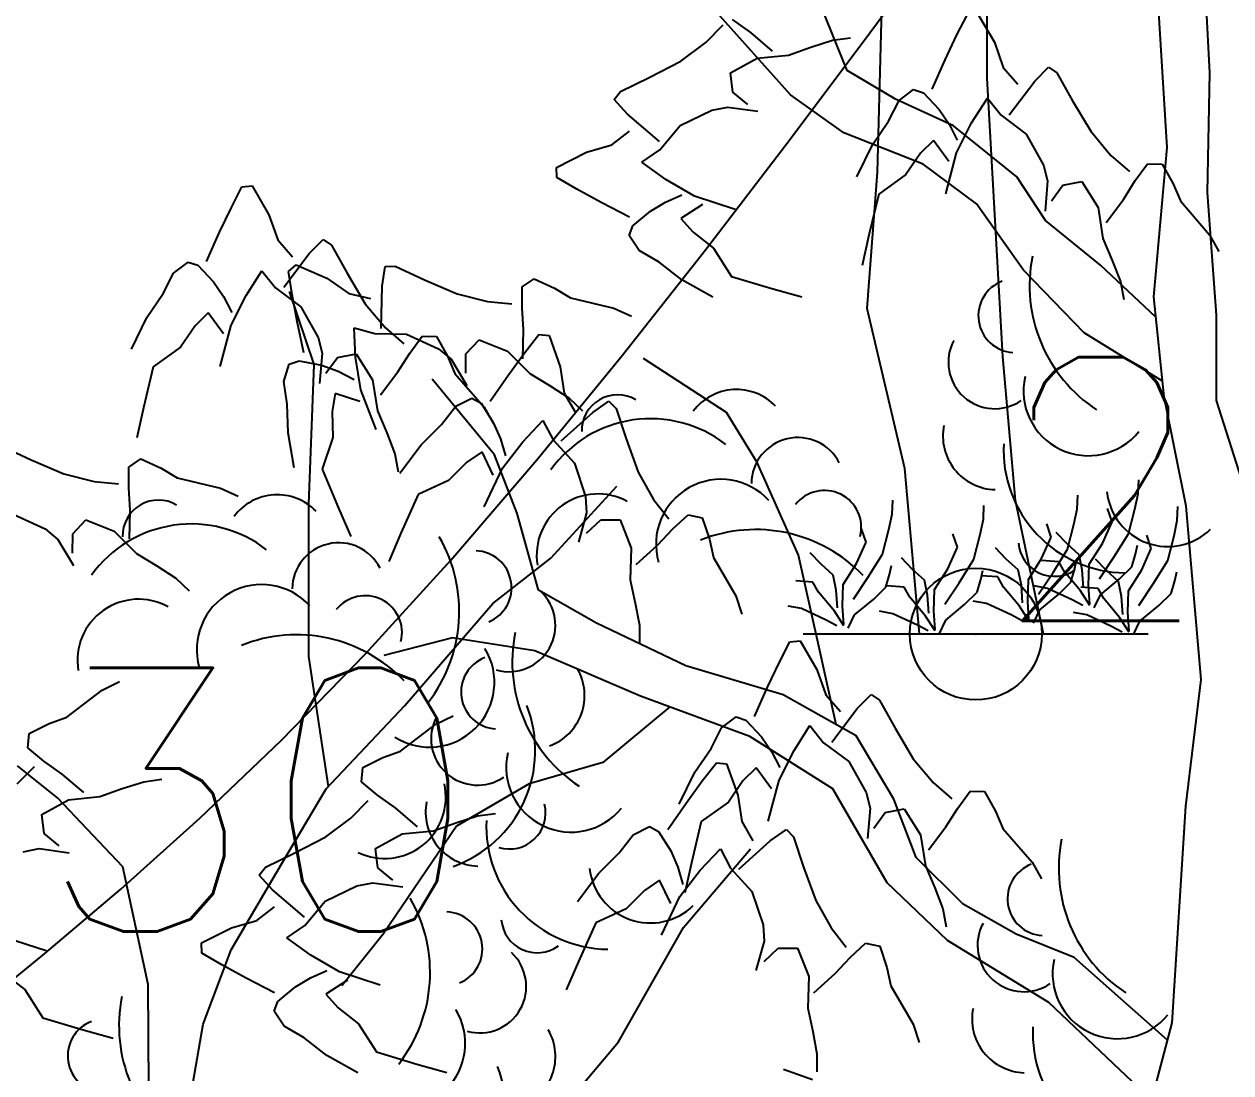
# Model space of a CAD drawing. Header units: millimetres. Extents: x 524954 to 526204, y 9523489 to 9524010.
# Drawn here: x 525692.413 to 525696.99, y 9523614.091 to 9523618.07 of the extents above; entities that cross this region are included whole.
import ezdxf

# ---------------------------------------------------------------- set-up
doc = ezdxf.new("R2010")
doc.units = ezdxf.units.MM
doc.header["$PDMODE"] = 32
doc.header["$PDSIZE"] = 0.5
doc.linetypes.add('ACAD_ISO12W100', pattern=[21, 12, -3, 0, -3, 0, -3])
for name, color, linetype in [('Arbre', 34, 'ACAD_ISO12W100'), ('CN_02_00', 4, 'Continuous'), ('Murs', 1, 'Continuous'), ('TopoAlt', 3, 'Continuous'), ('TOPOJIS', 7, 'Continuous')]:
    doc.layers.add(name, color=color, linetype=linetype)
doc.styles.add('Simplex 1.0', font='Simplex.shx', dxfattribs={"width": 0.99, "height": 1})

# ---------------------------------------------------------------- blocks, each defined once
blk = doc.blocks.new('TCPOINT M')
at = {"color": 0}
blk.add_point((0, 0), dxfattribs=at)
at = {"layer": 'TopoAlt', "style": 'Simplex 1.0', "width": 0.99}
blk.add_attdef('ALT', (0.15, 0.15), '', height=1, dxfattribs=at)
blk = doc.blocks.new('v088')
at = {"color": 3, "linetype": 'Continuous'}
for p, q in [((-0.0239, 12.3184), (0.0161, 12.3965)), ((0.0161, 12.3965), (0.0546, 12.3999)), ((0.0546, 12.3999), (0.1184, 12.2906)), ((-0.0686, 12.2238), (-0.0239, 12.3184)), ((0.1184, 12.2906), (0.1522, 12.1952)), ((-0.1179, 12.1126), (-0.0686, 12.2238)), ((0.1522, 12.1952), (0.2074, 12.1313)), ((0.2717, 12.1435), (0.3242, 12.1966)), ((0.3242, 12.1966), (0.3557, 12.1751)), ((0.3557, 12.1751), (0.415, 12.0689)), ((0.1746, 12.0155), (0.2717, 12.1435)), ((-0.2428, 12.0693), (-0.1881, 12.111)), ((-0.1881, 12.111), (-0.1505, 12.0986)), ((-0.1505, 12.0986), (-0.0915, 12.0354)), ((-0.2828, 11.9912), (-0.2428, 12.0693)), ((0.0317, 11.9844), (0.0922, 12.0781)), ((0.0922, 12.0781), (0.1437, 12.0135)), ((0.415, 12.0689), (0.4841, 11.9528)), ((-0.344, 11.9013), (-0.2828, 11.9912)), ((-0.0915, 12.0354), (-0.0536, 11.98)), ((0.1437, 12.0135), (0.2395, 11.9416)), ((-0.0536, 11.98), (-0.0225, 11.9193)), ((-0.0252, 11.8718), (0.0317, 11.9844)), ((0.4841, 11.9528), (0.5601, 11.8616)), ((-0.4033, 11.7804), (-0.344, 11.9013)), ((-0.1123, 11.9179), (-0.1618, 11.8694)), ((-0.0542, 11.8389), (-0.1123, 11.9179)), ((0.2395, 11.9416), (0.3048, 11.8248)), ((-0.1618, 11.8694), (-0.2169, 11.7884)), ((-0.066, 11.7153), (-0.0252, 11.8718)), ((0.5601, 11.8616), (0.6304, 11.8005)), ((0.3048, 11.8248), (0.32, 11.7651)), ((0.6527, 11.7656), (0.6994, 11.8293)), ((0.6994, 11.8293), (0.7544, 11.828)), ((0.7544, 11.828), (0.796, 11.7537)), ((1.0886, 11.7676), (1.1424, 11.8368)), ((1.1424, 11.8368), (1.1809, 11.833)), ((1.1809, 11.833), (1.2232, 11.7138)), ((-0.2169, 11.7884), (-0.3202, 11.714)), ((0.32, 11.7651), (0.3106, 11.6498)), ((0.378, 11.7487), (0.4498, 11.7623)), ((0.4498, 11.7623), (0.5114, 11.6644)), ((0.6075, 11.6944), (0.6527, 11.7656)), ((1.027, 11.683), (1.0886, 11.7676)), ((0.3344, 11.6895), (0.378, 11.7487)), ((0.796, 11.7537), (0.824, 11.6885)), ((-0.3202, 11.714), (-0.3572, 11.5582)), ((0.5418, 11.6075), (0.6075, 11.6944)), ((0.824, 11.6885), (0.9344, 11.5607)), ((0.9578, 11.583), (1.027, 11.683)), ((1.2232, 11.7138), (1.2386, 11.6137)), ((0.5114, 11.6644), (0.5299, 11.5465)), ((0.827, 11.5637), (0.8886, 11.5945)), ((0.8886, 11.5945), (0.9232, 11.5753)), ((1.2386, 11.6137), (1.2809, 11.5407)), ((1.3463, 11.5407), (1.4079, 11.583)), ((1.4079, 11.583), (1.4348, 11.556)), ((-0.3572, 11.5582), (-0.3824, 11.4437)), ((0.5299, 11.5465), (0.5653, 11.4632)), ((0.7732, 11.4945), (0.827, 11.5637)), ((0.9232, 11.5753), (0.9693, 11.5022)), ((0.9344, 11.5607), (0.97, 11.497)), ((1.2271, 11.433), (1.3463, 11.5407)), ((1.4348, 11.556), (1.4733, 11.4406)), ((0.6962, 11.4176), (0.7732, 11.4945)), ((0.9693, 11.5022), (0.9963, 11.4406)), ((1.0809, 11.4291), (1.1578, 11.5099)), ((1.1578, 11.5099), (1.1963, 11.4368)), ((0.5653, 11.4632), (0.5962, 11.3829)), ((-0.8938, 11.412), (-0.7835, 11.3608)), ((0.6155, 11.3099), (0.6962, 11.4176)), ((0.9963, 11.4406), (1.0155, 11.3753)), ((1.004, 11.3291), (1.0809, 11.4291)), ((1.1963, 11.4368), (1.2771, 11.3483)), ((1.4733, 11.4406), (1.5194, 11.3137)), ((-0.7835, 11.3608), (-0.6595, 11.3072)), ((-0.4126, 11.3334), (-0.3673, 11.3647)), ((-0.3673, 11.3647), (-0.2901, 11.3288)), ((0.5962, 11.3829), (0.6091, 11.3149)), ((0.8693, 11.3522), (0.8001, 11.2829)), ((0.927, 11.3906), (0.8693, 11.3522)), ((0.9693, 11.3022), (0.927, 11.3906)), ((-0.6595, 11.3072), (-0.5444, 11.2779)), ((-0.4131, 11.2545), (-0.4126, 11.3334)), ((-0.2901, 11.3288), (-0.2291, 11.2925)), ((0.9347, 11.1829), (1.004, 11.3291)), ((1.2771, 11.3483), (1.3194, 11.2214)), ((1.5194, 11.3137), (1.5771, 11.2099)), ((-0.5444, 11.2779), (-0.4516, 11.2697)), ((-0.2291, 11.2925), (-0.0648, 11.2537)), ((0.8001, 11.2829), (0.6847, 11.2291)), ((-0.4079, 11.1703), (-0.4131, 11.2545)), ((-0.0648, 11.2537), (0.0014, 11.223)), ((0.6847, 11.2291), (0.6193, 11.0829)), ((1.3194, 11.2214), (1.3232, 11.1598)), ((-0.4102, 11.0614), (-0.4079, 11.1703)), ((1.5771, 11.2099), (1.6348, 11.1368)), ((-0.851, 11.1547), (-0.7296, 11.0984)), ((-0.6257, 11.0796), (-0.5755, 11.1328)), ((-0.5755, 11.1328), (-0.4682, 11.0896)), ((1.3232, 11.1598), (1.2925, 11.0483)), ((1.3232, 11.0829), (1.3771, 11.1329)), ((1.3771, 11.1329), (1.4502, 11.1329)), ((1.4502, 11.1329), (1.4925, 11.0252)), ((1.6502, 11.0983), (1.7079, 11.1522)), ((1.7079, 11.1522), (1.7617, 11.1406)), ((1.7617, 11.1406), (1.7887, 11.0598)), ((-0.7296, 11.0984), (-0.6822, 11.0589)), ((-0.6263, 11.0061), (-0.6257, 11.0796)), ((-0.4682, 11.0896), (-0.3841, 11.005)), ((0.6193, 11.0829), (0.5731, 10.9752)), ((1.5925, 11.0368), (1.6502, 11.0983)), ((-0.6822, 11.0589), (-0.6222, 10.96)), ((1.5117, 10.9637), (1.5925, 11.0368)), ((1.7887, 11.0598), (1.8041, 10.9906)), ((-0.3841, 11.005), (-0.3065, 10.9583)), ((1.4925, 11.0252), (1.4886, 10.906)), ((1.8041, 10.9906), (1.8887, 10.8444)), ((-0.3065, 10.9583), (-0.2344, 10.9114)), ((-0.2344, 10.9114), (-0.1841, 10.8638)), ((1.4886, 10.906), (1.5079, 10.8175)), ((1.5079, 10.8175), (1.5233, 10.7329)), ((1.8887, 10.8444), (1.9118, 10.7752)), ((1.5233, 10.7329), (1.5233, 10.6636)), ((-0.648, 10.3846), (-0.514, 10.4875)), ((-0.514, 10.4875), (-0.4484, 10.5194)), ((-0.7912, 10.3231), (-0.7146, 10.3603)), ((-0.7146, 10.3603), (-0.648, 10.3846)), ((-0.7957, 10.2682), (-0.7912, 10.3231)), ((-0.7348, 10.218), (-0.7957, 10.2682)), ((-0.6662, 10.1688), (-0.7348, 10.218)), ((1.7617, 10.1424), (1.8156, 10.2117)), ((1.8156, 10.2117), (1.8541, 10.2078)), ((1.8541, 10.2078), (1.8964, 10.0886)), ((-0.8359, 10.1311), (-0.7709, 10.1978)), ((-0.5833, 10.0982), (-0.6662, 10.1688)), ((-0.4378, 10.1134), (-0.3559, 10.1397)), ((-0.3559, 10.1397), (-0.2873, 10.1487)), ((1.7002, 10.0578), (1.7617, 10.1424)), ((-0.7431, 10.0152), (-0.6418, 10.0712)), ((-0.6418, 10.0712), (-0.5231, 10.0829)), ((-0.5231, 10.0829), (-0.4378, 10.1134)), ((1.8964, 10.0886), (1.9118, 9.9886)), ((1.631, 9.9578), (1.7002, 10.0578)), ((-0.7336, 9.9427), (-0.7431, 10.0152)), ((1.9118, 9.9886), (1.9541, 9.9155)), ((-0.677, 9.8958), (-0.7336, 9.9427)), ((1.4463, 9.8693), (1.5002, 9.9386)), ((1.5002, 9.9386), (1.5617, 9.9693)), ((1.5617, 9.9693), (1.5963, 9.9501)), ((1.5963, 9.9501), (1.6425, 9.877)), ((2.0195, 9.9155), (2.081, 9.9578)), ((2.081, 9.9578), (2.1079, 9.9309)), ((2.1079, 9.9309), (2.1464, 9.8155)), ((-0.8138, 9.874), (-0.7533, 9.8858)), ((-0.7533, 9.8858), (-0.6387, 9.8698)), ((1.9002, 9.8078), (2.0195, 9.9155)), ((1.3694, 9.7924), (1.4463, 9.8693)), ((1.6425, 9.877), (1.6694, 9.8155)), ((1.7541, 9.8039), (1.831, 9.8847)), ((1.831, 9.8847), (1.8695, 9.8116)), ((1.6694, 9.8155), (1.6887, 9.7501)), ((1.6771, 9.7039), (1.7541, 9.8039)), ((1.8695, 9.8116), (1.9502, 9.7232)), ((2.1464, 9.8155), (2.1926, 9.6885)), ((1.2886, 9.6847), (1.3694, 9.7924)), ((1.6002, 9.7655), (1.5425, 9.727)), ((1.6425, 9.677), (1.6002, 9.7655)), ((1.5425, 9.727), (1.4733, 9.6578)), ((1.6079, 9.5578), (1.6771, 9.7039)), ((1.9502, 9.7232), (1.9925, 9.5962)), ((1.4733, 9.6578), (1.3579, 9.6039)), ((2.1926, 9.6885), (2.2503, 9.5847)), ((1.3579, 9.6039), (1.2925, 9.4577)), ((1.9925, 9.5962), (1.9964, 9.5347)), ((2.2503, 9.5847), (2.308, 9.5116)), ((-0.7257, 9.4976), (-0.8796, 9.5473)), ((1.9964, 9.5347), (1.9656, 9.4231)), ((2.3233, 9.4731), (2.381, 9.527)), ((2.381, 9.527), (2.4349, 9.5154)), ((1.9964, 9.4577), (2.0502, 9.5077)), ((2.0502, 9.5077), (2.1233, 9.5077)), ((2.1233, 9.5077), (2.1656, 9.4)), ((2.2657, 9.4116), (2.3233, 9.4731)), ((2.4349, 9.5154), (2.4618, 9.4347)), ((1.2925, 9.4577), (1.2463, 9.35)), ((2.4618, 9.4347), (2.4772, 9.3654)), ((-0.885, 9.4108), (-0.8073, 9.3511)), ((2.1656, 9.4), (2.1618, 9.2808)), ((2.1849, 9.3385), (2.2657, 9.4116)), ((-0.8073, 9.3511), (-0.7389, 9.2437)), ((2.4772, 9.3654), (2.5618, 9.2193)), ((2.1618, 9.2808), (2.181, 9.1923)), ((-0.7389, 9.2437), (-0.5855, 9.1979)), ((2.5618, 9.2193), (2.5849, 9.15)), ((-0.5855, 9.1979), (-0.4727, 9.1661)), ((2.181, 9.1923), (2.1964, 9.1077)), ((2.1964, 9.1077), (2.1964, 9.0385)), ((2.1801, 9.009), (2.0697, 9.0483)), ((-1.8154, 7.2839), (-1.8839, 7.3331)), ((-1.0336, 7.2746), (-0.9936, 7.3527)), ((-0.9551, 7.3561), (-0.8913, 7.2468)), ((-1.985, 7.2461), (-1.9201, 7.3129)), ((-1.7325, 7.2133), (-1.8154, 7.2839)), ((-2.0805, 7.1754), (-1.985, 7.2461)), ((-1.587, 7.2285), (-1.5051, 7.2548)), ((-1.5051, 7.2548), (-1.4365, 7.2638)), ((-1.0783, 7.18), (-1.0336, 7.2746)), ((-0.8913, 7.2468), (-0.8575, 7.1514)), ((-1.8923, 7.1303), (-1.791, 7.1862)), ((-1.791, 7.1862), (-1.6722, 7.1979)), ((-1.6722, 7.1979), (-1.587, 7.2285)), ((-2.2004, 7.1132), (-2.0805, 7.1754)), ((-1.1277, 7.0688), (-1.0783, 7.18)), ((-0.8575, 7.1514), (-0.8023, 7.0875)), ((-0.7381, 7.0997), (-0.6855, 7.1528)), ((-0.6855, 7.1528), (-0.654, 7.1313)), ((-2.3098, 7.06), (-2.2004, 7.1132)), ((-1.8828, 7.0578), (-1.8923, 7.1303)), ((-0.8351, 6.9716), (-0.7381, 7.0997)), ((-0.654, 7.1313), (-0.5947, 7.0251)), ((-2.333, 7.0298), (-2.3098, 7.06)), ((-1.8262, 7.0109), (-1.8828, 7.0578)), ((-1.2526, 7.0255), (-1.1978, 7.0672)), ((-1.1978, 7.0672), (-1.1602, 7.0548)), ((-1.1602, 7.0548), (-1.1012, 6.9916)), ((-2.283, 6.9743), (-2.333, 7.0298)), ((-1.2925, 6.9474), (-1.2526, 7.0255)), ((-0.978, 6.9406), (-0.9175, 7.0343)), ((-0.9175, 7.0343), (-0.8661, 6.9697)), ((-0.5947, 7.0251), (-0.5257, 6.909)), ((-2.1607, 6.8701), (-2.283, 6.9743)), ((-2.0833, 6.9307), (-1.963, 6.9891)), ((-1.963, 6.9891), (-1.9025, 7.0009)), ((-1.9025, 7.0009), (-1.7879, 6.9849)), ((-1.1012, 6.9916), (-1.0633, 6.9361)), ((-0.8661, 6.9697), (-0.7702, 6.8978)), ((-2.1606, 6.8391), (-2.0833, 6.9307)), ((-1.3538, 6.8575), (-1.2925, 6.9474)), ((-1.0633, 6.9361), (-1.0322, 6.8755)), ((-1.0349, 6.828), (-0.978, 6.9406)), ((-2.3415, 6.858), (-2.2745, 6.9095)), ((-1.122, 6.8741), (-1.1715, 6.8255)), ((-1.0639, 6.7951), (-1.122, 6.8741)), ((-0.7702, 6.8978), (-0.705, 6.781)), ((-0.5257, 6.909), (-0.4496, 6.8178)), ((-2.5514, 6.7723), (-2.4387, 6.8298)), ((-2.4387, 6.8298), (-2.3415, 6.858)), ((-2.228, 6.7914), (-2.1606, 6.8391)), ((-1.413, 6.7366), (-1.3538, 6.8575)), ((-1.1715, 6.8255), (-1.2266, 6.7446)), ((-1.0757, 6.6715), (-1.0349, 6.828)), ((-2.1379, 6.7256), (-2.228, 6.7914)), ((-0.705, 6.781), (-0.6897, 6.7213)), ((-0.4496, 6.8178), (-0.3793, 6.7567)), ((-0.357, 6.7218), (-0.3104, 6.7855)), ((-0.3104, 6.7855), (-0.2553, 6.7842)), ((-0.2553, 6.7842), (-0.2138, 6.7099)), ((-2.5502, 6.7337), (-2.5514, 6.7723)), ((-2.4746, 6.6893), (-2.5502, 6.7337)), ((-1.2266, 6.7446), (-1.3299, 6.6702)), ((-2.3827, 6.6392), (-2.4746, 6.6893)), ((-2.0288, 6.6624), (-2.1379, 6.7256)), ((-0.6897, 6.7213), (-0.6991, 6.6059)), ((-0.6753, 6.6457), (-0.6318, 6.7049)), ((-0.6318, 6.7049), (-0.56, 6.7185)), ((-0.56, 6.7185), (-0.4983, 6.6206)), ((-0.4022, 6.6506), (-0.357, 6.7218)), ((-0.2138, 6.7099), (-0.1857, 6.6447)), ((-2.2745, 6.5836), (-2.3827, 6.6392)), ((-2.1959, 6.6055), (-2.1384, 6.6402)), ((-2.1384, 6.6402), (-2.076, 6.6678)), ((-1.8748, 6.6127), (-2.0288, 6.6624)), ((-1.3299, 6.6702), (-1.3669, 6.5144)), ((-0.4679, 6.5637), (-0.4022, 6.6506)), ((-0.1857, 6.6447), (-0.0753, 6.5169)), ((-2.2624, 6.5503), (-2.1959, 6.6055)), ((-1.9976, 6.6315), (-2.0798, 6.5781)), ((-0.4983, 6.6206), (-0.4798, 6.5027)), ((-2.2769, 6.5134), (-2.2624, 6.5503)), ((-2.0798, 6.5781), (-2.0342, 6.5259)), ((-2.2384, 6.4564), (-2.2769, 6.5134)), ((-2.0342, 6.5259), (-1.9565, 6.4662)), ((-1.3669, 6.5144), (-1.3922, 6.3999)), ((-0.4798, 6.5027), (-0.4444, 6.4194)), ((-0.0753, 6.5169), (-0.0397, 6.4532)), ((-2.1628, 6.412), (-2.2384, 6.4564)), ((-1.9565, 6.4662), (-1.8881, 6.3588)), ((-2.0765, 6.3457), (-2.1628, 6.412)), ((-0.4444, 6.4194), (-0.4135, 6.3391)), ((-3.5682, 6.3771), (-3.539, 6.4025)), ((-3.5548, 6.2904), (-3.5682, 6.3771)), ((-3.539, 6.4025), (-3.4232, 6.3514)), ((-3.2129, 6.3221), (-3.2014, 6.3959)), ((-3.2014, 6.3959), (-3.1633, 6.397)), ((-3.1633, 6.397), (-3.053, 6.3458)), ((-3.4232, 6.3514), (-3.3399, 6.2939)), ((-3.2164, 6.1615), (-3.2129, 6.3221)), ((-3.053, 6.3458), (-2.929, 6.2922)), ((-2.6826, 6.2395), (-2.6821, 6.3185)), ((-2.6821, 6.3185), (-2.6368, 6.3497)), ((-2.6368, 6.3497), (-2.5596, 6.3138)), ((-1.9592, 6.2797), (-2.0765, 6.3457)), ((-1.8881, 6.3588), (-1.7347, 6.313)), ((-0.4135, 6.3391), (-0.4006, 6.2711)), ((-3.5355, 6.1876), (-3.5548, 6.2904)), ((-3.3399, 6.2939), (-3.2577, 6.2746)), ((-2.929, 6.2922), (-2.8139, 6.2629)), ((-2.5596, 6.3138), (-2.4986, 6.2775)), ((-2.4986, 6.2775), (-2.3343, 6.2387)), ((-1.7347, 6.313), (-1.6219, 6.2812)), ((-2.8139, 6.2629), (-2.7211, 6.2547)), ((-2.6774, 6.1553), (-2.6826, 6.2395)), ((-2.3343, 6.2387), (-2.2681, 6.208)), ((-3.5103, 6.0686), (-3.5355, 6.1876)), ((-3.3198, 6.1639), (-3.2403, 6.1417)), ((-3.3139, 6.0525), (-3.3198, 6.1639)), ((-3.2403, 6.1417), (-3.1205, 6.1398)), ((-3.1205, 6.1398), (-2.9991, 6.0834)), ((-2.6797, 6.0464), (-2.6774, 6.1553)), ((-2.8952, 6.0647), (-2.845, 6.1178)), ((-2.845, 6.1178), (-2.7377, 6.0747)), ((-3.294, 5.9279), (-3.3139, 6.0525)), ((-2.9991, 6.0834), (-2.9517, 6.044)), ((-2.9517, 6.044), (-2.8917, 5.945)), ((-2.8958, 5.9912), (-2.8952, 6.0647)), ((-2.7377, 6.0747), (-2.6536, 5.99)), ((-3.5861, 5.9603), (-3.5662, 6.0262)), ((-3.5662, 6.0262), (-3.5284, 6.0381)), ((-3.5284, 6.0381), (-3.4436, 6.0215)), ((-3.4436, 6.0215), (-3.3804, 5.9989)), ((-3.3804, 5.9989), (-3.3196, 5.968)), ((-3.5727, 5.8736), (-3.5861, 5.9603)), ((-2.6536, 5.99), (-2.576, 5.9433)), ((-3.3915, 5.9142), (-3.4031, 5.8459)), ((-3.2981, 5.8843), (-3.3915, 5.9142)), ((-3.2352, 5.7773), (-3.294, 5.9279)), ((-2.576, 5.9433), (-2.5039, 5.8964)), ((-3.5695, 5.7648), (-3.5727, 5.8736)), ((-2.5039, 5.8964), (-2.4536, 5.8489)), ((-3.4031, 5.8459), (-3.4003, 5.748)), ((-3.5466, 5.6322), (-3.5695, 5.7648)), ((-3.4003, 5.748), (-3.4403, 5.6271)), ((-3.4403, 5.6271), (-3.3789, 5.4792)), ((-3.3789, 5.4792), (-3.3323, 5.3717)), ((-1.7068, 4.8945), (-1.6668, 4.9726)), ((-1.6668, 4.9726), (-1.6283, 4.976)), ((-1.6283, 4.976), (-1.5645, 4.8667)), ((-1.7514, 4.7999), (-1.7068, 4.8945)), ((-1.5645, 4.8667), (-1.5307, 4.7714)), ((-1.8008, 4.6887), (-1.7514, 4.7999)), ((-1.5307, 4.7714), (-1.4755, 4.7074)), ((-1.4112, 4.7196), (-1.3587, 4.7727)), ((-1.3587, 4.7727), (-1.3272, 4.7513)), ((-1.5083, 4.5916), (-1.4112, 4.7196)), ((-1.3272, 4.7513), (-1.2679, 4.6451)), ((-3.0095, 4.66), (-2.9439, 4.6918)), ((-1.9257, 4.6454), (-1.871, 4.6871)), ((-1.871, 4.6871), (-1.8334, 4.6747)), ((-1.8334, 4.6747), (-1.7744, 4.6115)), ((-3.1435, 4.5571), (-3.0095, 4.66)), ((-1.9657, 4.5674), (-1.9257, 4.6454)), ((-1.6512, 4.5605), (-1.5907, 4.6542)), ((-1.5907, 4.6542), (-1.5392, 4.5896)), ((-1.2679, 4.6451), (-1.1988, 4.529)), ((-1.7744, 4.6115), (-1.7365, 4.5561)), ((-1.5392, 4.5896), (-1.4434, 4.5178)), ((-3.2867, 4.4956), (-3.2101, 4.5328)), ((-3.2101, 4.5328), (-3.1435, 4.5571)), ((-2.0269, 4.4774), (-1.9657, 4.5674)), ((-1.7365, 4.5561), (-1.7054, 4.4954)), ((-1.7081, 4.4479), (-1.6512, 4.5605)), ((-3.2911, 4.4407), (-3.2867, 4.4956)), ((-1.7952, 4.494), (-1.8447, 4.4455)), ((-1.7371, 4.415), (-1.7952, 4.494)), ((-1.4434, 4.5178), (-1.3781, 4.401)), ((-1.1988, 4.529), (-1.1228, 4.4377)), ((-3.2303, 4.3905), (-3.2911, 4.4407)), ((-2.0862, 4.3565), (-2.0269, 4.4774)), ((-1.8447, 4.4455), (-1.8998, 4.3645)), ((-1.7488, 4.2914), (-1.7081, 4.4479)), ((-1.3781, 4.401), (-1.3629, 4.3412)), ((-1.1228, 4.4377), (-1.0524, 4.3767)), ((-1.0302, 4.3418), (-0.9835, 4.4054)), ((-0.9835, 4.4054), (-0.9285, 4.4041)), ((-0.9285, 4.4041), (-0.8869, 4.3298)), ((-3.3314, 4.3035), (-3.2664, 4.3702)), ((-3.1617, 4.3413), (-3.2303, 4.3905)), ((-1.8998, 4.3645), (-2.0031, 4.2901)), ((-3.4268, 4.2328), (-3.3314, 4.3035)), ((-3.0788, 4.2707), (-3.1617, 4.3413)), ((-2.9333, 4.2859), (-2.8514, 4.3121)), ((-2.8514, 4.3121), (-2.7828, 4.3211)), ((-1.3629, 4.3412), (-1.3723, 4.2259)), ((-1.3485, 4.2656), (-1.3049, 4.3248)), ((-1.3049, 4.3248), (-1.2331, 4.3384)), ((-1.2331, 4.3384), (-1.1715, 4.2405)), ((-1.0754, 4.2705), (-1.0302, 4.3418)), ((-0.8869, 4.3298), (-0.8589, 4.2646)), ((-3.0186, 4.2553), (-2.9333, 4.2859)), ((-2.0031, 4.2901), (-2.0401, 4.1343)), ((-1.1411, 4.1837), (-1.0754, 4.2705)), ((-0.8589, 4.2646), (-0.7485, 4.1368)), ((-3.5467, 4.1705), (-3.4268, 4.2328)), ((-3.2386, 4.1877), (-3.1373, 4.2436)), ((-3.1373, 4.2436), (-3.0186, 4.2553)), ((-1.1715, 4.2405), (-1.153, 4.1227)), ((-3.6561, 4.1174), (-3.5467, 4.1705)), ((-3.2291, 4.1152), (-3.2386, 4.1877)), ((-2.0401, 4.1343), (-2.0653, 4.0199)), ((-1.153, 4.1227), (-1.1176, 4.0393)), ((-0.7485, 4.1368), (-0.7129, 4.0731)), ((-3.6793, 4.0872), (-3.6561, 4.1174)), ((-3.6294, 4.0317), (-3.6793, 4.0872)), ((-3.1725, 4.0683), (-3.2291, 4.1152)), ((-3.5071, 3.9275), (-3.6294, 4.0317)), ((-3.4297, 3.988), (-3.3093, 4.0465)), ((-3.3093, 4.0465), (-3.2488, 4.0583)), ((-3.2488, 4.0583), (-3.1342, 4.0423)), ((-1.1176, 4.0393), (-1.0867, 3.9591)), ((-3.5069, 3.8964), (-3.4297, 3.988)), ((-3.6878, 3.9154), (-3.6208, 3.9668)), ((-1.0867, 3.9591), (-1.0738, 3.891)), ((-3.785, 3.8871), (-3.6878, 3.9154)), ((-3.5743, 3.8488), (-3.5069, 3.8964)), ((-3.8977, 3.8297), (-3.785, 3.8871)), ((-3.4842, 3.783), (-3.5743, 3.8488)), ((-3.8965, 3.791), (-3.8977, 3.8297)), ((-3.8209, 3.7466), (-3.8965, 3.791)), ((-3.3751, 3.7197), (-3.4842, 3.783)), ((-3.729, 3.6966), (-3.8209, 3.7466)), ((-3.4847, 3.6976), (-3.4223, 3.7252)), ((-3.2212, 3.6701), (-3.3751, 3.7197)), ((-3.6208, 3.641), (-3.729, 3.6966)), ((-3.6087, 3.6076), (-3.5422, 3.6629)), ((-3.5422, 3.6629), (-3.4847, 3.6976)), ((-3.3439, 3.6889), (-3.4261, 3.6355)), ((-3.4261, 3.6355), (-3.3805, 3.5833)), ((-3.6232, 3.5708), (-3.6087, 3.6076)), ((-3.5847, 3.5138), (-3.6232, 3.5708)), ((-3.3805, 3.5833), (-3.3028, 3.5236)), ((-3.5091, 3.4694), (-3.5847, 3.5138)), ((-3.3028, 3.5236), (-3.2344, 3.4162)), ((-3.4228, 3.4031), (-3.5091, 3.4694)), ((-3.3055, 3.337), (-3.4228, 3.4031)), ((-3.2344, 3.4162), (-3.081, 3.3703)), ((-3.081, 3.3703), (-2.9682, 3.3386)), ((0.6155, 0.5313), (0.6179, 0.5842)), ((-0.3173, 0.4544), (-0.3149, 0.5073)), ((0.3847, 0.4736), (0.3871, 0.5265)), ((0.6034, 0.4736), (0.6155, 0.5313)), ((0.0288, 0.4351), (0.0313, 0.488)), ((0.3726, 0.4159), (0.3847, 0.4736)), ((0.5169, 0.4255), (0.5001, 0.476)), ((0.5794, 0.3798), (0.6034, 0.4736)), ((0.7645, 0.4303), (0.7669, 0.4832)), ((-0.3294, 0.3967), (-0.3173, 0.4544)), ((0.0168, 0.3774), (0.0288, 0.4351)), ((0.2861, 0.3678), (0.2693, 0.4183)), ((0.3486, 0.3221), (0.3726, 0.4159)), ((0.4808, 0.3438), (0.5169, 0.4255)), ((0.7525, 0.3726), (0.7645, 0.4303)), ((-0.4159, 0.3486), (-0.4327, 0.3991)), ((-0.3534, 0.3029), (-0.3294, 0.3967)), ((-0.0697, 0.3294), (-0.0865, 0.3798)), ((-0.0072, 0.2837), (0.0168, 0.3774)), ((0.25, 0.2861), (0.2861, 0.3678)), ((0.3462, 0.3414), (0.3053, 0.3847)), ((0.5241, 0.2909), (0.5794, 0.3798)), ((0.6659, 0.3246), (0.6491, 0.375)), ((0.7285, 0.2789), (0.7525, 0.3726)), ((-0.452, 0.2669), (-0.4159, 0.3486)), ((-0.1058, 0.2476), (-0.0697, 0.3294)), ((0.1154, 0.2837), (0.0745, 0.327)), ((0.2933, 0.2332), (0.3486, 0.3221)), ((0.3919, 0.3005), (0.3462, 0.3414)), ((0.4303, 0.2645), (0.4808, 0.3438)), ((0.6058, 0.3029), (0.6131, 0.3366)), ((0.6299, 0.2428), (0.6659, 0.3246)), ((-0.5866, 0.2645), (-0.6275, 0.3077)), ((-0.4087, 0.214), (-0.3534, 0.3029)), ((-0.2404, 0.2452), (-0.2813, 0.2885)), ((-0.0625, 0.1947), (-0.0072, 0.2837)), ((0.1611, 0.2428), (0.1154, 0.2837)), ((0.1995, 0.2068), (0.25, 0.2861)), ((0.3149, 0.2741), (0.25, 0.2789)), ((0.375, 0.2452), (0.3823, 0.2789)), ((0.4039, 0.2428), (0.3919, 0.3005)), ((0.4953, 0.2404), (0.4544, 0.2837)), ((0.4688, 0.2092), (0.5241, 0.2909)), ((0.5914, 0.2548), (0.6058, 0.3029)), ((0.6732, 0.1899), (0.7285, 0.2789)), ((-0.5409, 0.2236), (-0.5866, 0.2645)), ((-0.5025, 0.1875), (-0.452, 0.2669)), ((-0.327, 0.226), (-0.3197, 0.2596)), ((-0.1947, 0.2043), (-0.2404, 0.2452)), ((-0.1563, 0.1683), (-0.1058, 0.2476)), ((0.0192, 0.2068), (0.0264, 0.2404)), ((0.1731, 0.1851), (0.1611, 0.2428)), ((0.238, 0.1515), (0.2933, 0.2332)), ((0.3366, 0.2356), (0.3149, 0.2741)), ((0.3967, 0.1635), (0.3366, 0.2356)), ((0.3606, 0.1971), (0.375, 0.2452)), ((0.4087, 0.1755), (0.4039, 0.2428)), ((0.4279, 0.1827), (0.4303, 0.2645)), ((0.5409, 0.1995), (0.4953, 0.2404)), ((0.5457, 0.2092), (0.5914, 0.2548)), ((0.5794, 0.1635), (0.6299, 0.2428)), ((0.7549, 0.2019), (0.7621, 0.2356)), ((-0.6179, 0.1971), (-0.6828, 0.2019)), ((-0.5962, 0.1587), (-0.6179, 0.1971)), ((-0.5289, 0.1659), (-0.5409, 0.2236)), ((-0.5049, 0.1058), (-0.5025, 0.1875)), ((-0.464, 0.1322), (-0.4087, 0.214)), ((-0.3414, 0.1779), (-0.327, 0.226)), ((-0.1827, 0.1467), (-0.1947, 0.2043)), ((-0.1178, 0.113), (-0.0625, 0.1947)), ((0.0048, 0.1587), (0.0192, 0.2068)), ((0.0841, 0.2164), (0.0192, 0.2212)), ((0.1058, 0.1779), (0.0841, 0.2164)), ((0.1779, 0.1178), (0.1731, 0.1851)), ((0.1971, 0.125), (0.1995, 0.2068)), ((0.3149, 0.1515), (0.3606, 0.1971)), ((0.4736, 0.1491), (0.5457, 0.2092)), ((0.5529, 0.1418), (0.5409, 0.1995)), ((0.6179, 0.1082), (0.6732, 0.1899)), ((0.7405, 0.1539), (0.7549, 0.2019)), ((-0.5361, 0.0865), (-0.5962, 0.1587)), ((-0.5241, 0.0986), (-0.5289, 0.1659)), ((-0.3871, 0.1322), (-0.3414, 0.1779)), ((-0.2717, 0.1779), (-0.3366, 0.1827)), ((-0.25, 0.1394), (-0.2717, 0.1779)), ((-0.1899, 0.0673), (-0.25, 0.1394)), ((-0.1779, 0.0793), (-0.1827, 0.1467)), ((-0.1587, 0.0865), (-0.1563, 0.1683)), ((-0.0409, 0.113), (0.0048, 0.1587)), ((0.1659, 0.1058), (0.1058, 0.1779)), ((0.2717, 0.1731), (0.2212, 0.1827)), ((0.2428, 0.0914), (0.3149, 0.1515)), ((0.3654, 0.1298), (0.2717, 0.1731)), ((0.4327, 0.1082), (0.3967, 0.1635)), ((0.464, 0.1731), (0.3991, 0.1779)), ((0.4327, 0.113), (0.4279, 0.1827)), ((0.4496, 0.0986), (0.4736, 0.1491)), ((0.4856, 0.1346), (0.464, 0.1731)), ((0.5578, 0.0745), (0.5529, 0.1418)), ((0.577, 0.0817), (0.5794, 0.1635)), ((0.6948, 0.1082), (0.7405, 0.1539)), ((-0.6611, 0.0962), (-0.7116, 0.1058)), ((-0.5674, 0.0529), (-0.6611, 0.0962)), ((-0.5001, 0.0361), (-0.5049, 0.1058)), ((-0.4592, 0.0721), (-0.3871, 0.1322)), ((-0.113, 0.0529), (-0.0409, 0.113)), ((0.0409, 0.1154), (-0.0096, 0.125)), ((0.1346, 0.0721), (0.0409, 0.1154)), ((0.2019, 0.0505), (0.1659, 0.1058)), ((0.2019, 0.0553), (0.1971, 0.125)), ((0.4063, 0.1082), (0.3654, 0.1298)), ((0.5457, 0.0625), (0.4856, 0.1346)), ((0.6227, 0.0481), (0.6948, 0.1082)), ((-0.5265, 0.0313), (-0.5674, 0.0529)), ((-0.5001, 0.0313), (-0.5361, 0.0865)), ((-0.4832, 0.0216), (-0.4592, 0.0721)), ((-0.3149, 0.0769), (-0.3654, 0.0865)), ((-0.2212, 0.0337), (-0.3149, 0.0769)), ((-0.1539, 0.012), (-0.1899, 0.0673)), ((-0.1539, 0.0168), (-0.1587, 0.0865)), ((-0.137, 0.0024), (-0.113, 0.0529)), ((0.1755, 0.0505), (0.1346, 0.0721)), ((0.2188, 0.0409), (0.2428, 0.0914)), ((0.4207, 0.0721), (0.3702, 0.0817)), ((0.5145, 0.0288), (0.4207, 0.0721)), ((0.5818, 0.0072), (0.5457, 0.0625)), ((0.5818, 0.012), (0.577, 0.0817)), ((0.5986, -0.0024), (0.6227, 0.0481)), ((-0.1803, 0.012), (-0.2212, 0.0337)), ((0.5554, 0.0072), (0.5145, 0.0288))]:
    blk.add_line(p, q, dxfattribs=at)
at = {"linetype": 'Continuous'}
for p, q in [((0.2897, 11.7219), (0.1969, 11.9998)), ((0.2697, 11.1929), (0.2897, 11.7219)), ((1.1882, 10.9882), (1.4374, 11.2608)), ((0.2693, 10.6145), (0.2697, 11.1929)), ((0.9679, 10.8157), (1.1882, 10.9882)), ((0.6339, 10.4293), (0.9679, 10.8157)), ((0.3448, 10.1217), (0.2693, 10.6145)), ((0.3358, 10.1122), (0.6339, 10.4293)), ((-0.6834, 10.0784), (-0.8352, 10.1996)), ((-0.4354, 9.8162), (-0.6834, 10.0784)), ((0.1676, 9.8288), (0.3358, 10.1122)), ((1.6901, 9.587), (1.945, 9.8846)), ((-0.339, 9.3704), (-0.4354, 9.8162)), ((-0.0246, 9.5014), (0.1676, 9.8288)), ((1.4442, 9.1527), (1.6901, 9.587)), ((-0.1306, 9.2193), (-0.0246, 9.5014)), ((-0.337, 8.9787), (-0.339, 9.3704)), ((-0.1861, 8.901), (-0.1306, 9.2193)), ((1.08, 8.7222), (1.4442, 9.1527)), ((-0.0745, 7.1309), (-0.0959, 7.5596)), ((-0.2365, 6.8477), (-0.2742, 7.4626)), ((-1.4491, 7.1395), (-1.5474, 7.38)), ((-1.6648, 7.048), (-1.9323, 7.3471)), ((-1.2665, 7.0314), (-1.4491, 7.1395)), ((-0.0837, 6.6768), (-0.0745, 7.1309)), ((-1.4628, 6.9029), (-1.6648, 7.048)), ((-1.0467, 6.9303), (-1.2665, 7.0314)), ((-0.8063, 6.7363), (-1.0467, 6.9303)), ((-1.1618, 6.7848), (-1.4628, 6.9029)), ((-0.2869, 6.2807), (-0.2365, 6.8477)), ((-0.9597, 6.6336), (-1.1618, 6.7848)), ((-0.6972, 6.5707), (-0.8063, 6.7363)), ((-0.0491, 6.2111), (-0.0837, 6.6768)), ((-0.7803, 6.3824), (-0.9597, 6.6336)), ((-0.4884, 6.4009), (-0.6972, 6.5707)), ((-0.5514, 6.1446), (-0.7803, 6.3824)), ((-0.2789, 6.2036), (-0.4884, 6.4009)), ((-0.2479, 5.9022), (-0.2869, 6.2807)), ((-0.0486, 5.8877), (-0.0491, 6.2111)), ((-0.2539, 5.9607), (-0.5514, 6.1446)), ((-1.9071, 5.8427), (-2.2223, 6.0475)), ((-2.7868, 5.6812), (-3.0229, 5.9686)), ((-0.1646, 5.4873), (-0.2479, 5.9022)), ((0.0846, 5.4676), (-0.0486, 5.8877)), ((-1.7911, 5.6523), (-1.9071, 5.8427)), ((-2.7013, 5.4591), (-2.7868, 5.6812)), ((-1.6346, 5.3011), (-1.7911, 5.6523)), ((-2.6206, 5.1685), (-2.7013, 5.4591)), ((-0.1073, 4.8293), (-0.1646, 5.4873)), ((-1.5592, 4.9668), (-1.6346, 5.3011)), ((-2.4003, 5.0425), (-2.6206, 5.1685)), ((-2.0611, 4.8817), (-2.4003, 5.0425)), ((-2.9464, 4.9876), (-3.2062, 4.92)), ((-2.6344, 4.9381), (-2.9464, 4.9876)), ((-1.4917, 4.6586), (-1.5592, 4.9668)), ((-2.2328, 4.7662), (-2.6344, 4.9381)), ((-1.6919, 4.7713), (-2.0611, 4.8817)), ((-0.1657, 4.3492), (-0.1073, 4.8293)), ((-1.8192, 4.6131), (-2.2328, 4.7662)), ((-1.415, 4.6154), (-1.6919, 4.7713)), ((-2.1227, 4.7254), (-2.3768, 4.5144)), ((-1.5041, 4.4145), (-1.8192, 4.6131)), ((-1.2732, 4.3758), (-1.415, 4.6154)), ((-2.3768, 4.5144), (-2.655, 4.434)), ((-2.655, 4.434), (-2.9315, 4.2727)), ((-1.2976, 4.0581), (-1.5041, 4.4145)), ((-1.1877, 4.1537), (-1.2732, 4.3758)), ((-0.2169, 3.5272), (-0.1657, 4.3492)), ((-2.9315, 4.2727), (-3.209, 3.8627)), ((-1.0099, 3.9771), (-1.1877, 4.1537)), ((-1.0692, 3.839), (-1.2976, 4.0581)), ((-0.8085, 3.8631), (-1.0099, 3.9771)), ((-3.209, 3.8627), (-3.3666, 3.6666)), ((-0.589, 3.7744), (-0.8085, 3.8631)), ((-0.6849, 3.6045), (-1.0692, 3.839)), ((-0.2343, 3.4611), (-0.589, 3.7744)), ((-0.2941, 3.234), (-0.6849, 3.6045)), ((-0.3436, 3.0457), (-0.2169, 3.5272)), ((0.0429, 2.1085), (0.0445, 2.6247)), ((-0.3726, 1.7516), (-0.3518, 2.5418)), ((0.1022, 1.0525), (0.0429, 2.1085)), ((-0.4115, 1.2346), (-0.3726, 1.7516)), ((-0.2683, 0.6281), (-0.4115, 1.2346)), ((0.151, 0.5063), (0.1022, 1.0525)), ((-0.2127, 0), (-0.2683, 0.6281)), ((0.2565, 0), (0.151, 0.5063)), ((-0.6539, 0), (0.6539, 0))]:
    blk.add_line(p, q, dxfattribs=at)
at = {"color": 3, "linetype": 'Continuous'}
for centre, major_axis, start_param, end_param in [((-0.3005, 11.0717), (0.0964, 0.0964), 0.254619, 2.377018), ((0.1501, 11.0237), (0.1445, 0.1445), 6.263619, 7.998733), ((-0.1756, 10.6509), (0.3298, 0.3298), 0.12682, 1.733702), ((0.3829, 10.8698), (-0.1246, 0.1246), 4.396235, 7.060094), ((0.2754, 10.7857), (0.3995, 0.3995), 4.836335, 6.022049), ((0.8987, 10.8757), (0.099, 0.099), 4.31771, 7.031286), ((0.0911, 10.6412), (0.1741, 0.1741), 6.236163, 8.918901), ((0.4834, 10.7051), (-0.099, 0.099), 3.680741, 6.394318), ((1.0287, 10.7332), (-0.1246, 0.1246), 2.081137, 4.744996), ((-0.3757, 10.5998), (0.1641, 0.1641), 0.282297, 2.520721), ((0.2226, 10.1318), (-0.3995, 0.3995), 4.689978, 5.875693), ((0.7276, 10.5169), (-0.1741, 0.1741), 1.793126, 4.475865), ((1.1114, 10.4666), (-0.1445, 0.1445), 2.713295, 4.448408), ((0.6623, 10.2582), (-0.3298, 0.3298), 2.69514, 4.302022), ((0.5573, 10.0804), (0.1641, 0.1641), 3.478918, 5.717341), ((1.0314, 10.0206), (0.0964, 0.0964), 3.62262, 5.745019), ((0.1648, 9.4153), (0.3995, 0.3995), 4.836335, 6.022049), ((0.7881, 9.5054), (-0.099, 0.099), 2.746913, 5.46049), ((0.9181, 9.3628), (0.1246, 0.1246), 3.651933, 6.315792), ((0.1148, 9.2139), (-0.3995, 0.3995), 0.587708, 1.773422), ((0.617, 9.1466), (-0.1741, 0.1741), 1.793126, 4.475865), ((-0.5045, 9.0993), (0.099, 0.099), 1.149268, 3.862844), ((1.0008, 9.0963), (-0.1445, 0.1445), 2.713295, 4.448408), ((0.5518, 8.8878), (-0.3298, 0.3298), 2.69514, 4.302022), ((-0.1929, 6.3242), (-0.3995, 0.3995), 0.587708, 1.773422), ((-0.8122, 6.2095), (-0.099, 0.099), -0.421529, 2.292047), ((-0.8896, 6.0328), (0.1246, 0.1246), 1.864761, 4.52862), ((-0.535, 5.9246), (0.1741, 0.1741), 2.133893, 4.816631), ((-2.32, 5.773), (0.0964, 0.0964), 0.254619, 2.377018), ((-1.8693, 5.7251), (0.1445, 0.1445), 6.263619, 7.998733), ((-2.1951, 5.3523), (0.3298, 0.3298), 0.12682, 1.733702), ((-0.8824, 5.7538), (-0.1445, 0.1445), 0.590553, 2.325666), ((-1.6366, 5.5711), (-0.1246, 0.1246), 4.396235, 7.060094), ((-0.3902, 5.7004), (0.3298, 0.3298), 2.307735, 3.914618), ((-1.9284, 5.3425), (0.1741, 0.1741), 6.236163, 8.918901), ((-2.3952, 5.3012), (-0.1641, 0.1641), -1.288499, 0.949924), ((-1.536, 5.4064), (0.099, 0.099), 5.251538, 7.965114), ((-0.2336, 5.5657), (-0.1641, 0.1641), 0.892416, 3.130839), ((-1.7969, 4.8332), (0.3995, 0.3995), 6.260774, 7.446489), ((-0.6635, 5.357), (0.0964, 0.0964), 2.435534, 4.557933), ((-2.1547, 4.8961), (-0.3995, 0.3995), 0.587708, 1.773422), ((-2.774, 4.7815), (-0.099, 0.099), -0.421529, 2.292047), ((-2.8514, 4.6047), (-0.1246, 0.1246), 0.293965, 2.957824), ((-2.4968, 4.4965), (0.1741, 0.1741), 2.133893, 4.816631), ((-2.8441, 4.3258), (-0.1445, 0.1445), 0.590553, 2.325666), ((-2.352, 4.2724), (0.3298, 0.3298), 2.307735, 3.914618), ((-0.0823, 4.1124), (0.3995, 0.3995), 2.158504, 3.344219), ((-0.7016, 3.9977), (0.099, 0.099), 1.149268, 3.862844), ((-2.1954, 4.1377), (0.1641, 0.1641), 2.463212, 4.701636), ((-2.6253, 3.929), (0.0964, 0.0964), 2.435534, 4.557933), ((-0.779, 3.821), (0.1246, 0.1246), 1.864761, 4.52862), ((-0.4244, 3.7128), (0.1741, 0.1741), 2.133893, 4.816631), ((-0.7718, 3.542), (-0.1445, 0.1445), 0.590553, 2.325666), ((-0.2796, 3.4886), (0.3298, 0.3298), 2.307735, 3.914618)]:
    blk.add_ellipse(centre, major_axis=major_axis, ratio=1, start_param=start_param, end_param=end_param, dxfattribs=at)

msp = doc.modelspace()

# ---------------------------------------------------------------- hatches: boundary and pattern name
at = {"layer": 'Murs'}
h = msp.add_hatch(dxfattribs=at)
h.set_pattern_fill('_U', color=256, scale=0.25, angle=45, style=0, pattern_type=0)
h.set_pattern_definition([(45, (0, 0), (-0.1767766952966, 0.1767766952966), [])])
edge = h.paths.add_edge_path()
edge.add_line((525685.9494, 9523600.7949), (525688.1725, 9523601.6546))
edge.add_arc((525689.9934, 9523604.4385), 3.3266, 236.8132, 345.5678)
edge.add_line((525693.215, 9523603.6094), (525716.198, 9523611.5242))
edge.add_line((525716.198, 9523611.5242), (525724.0594, 9523613.9246))
edge.add_line((525724.0594, 9523613.9246), (525723.9864, 9523614.1637))
edge.add_line((525723.9864, 9523614.1637), (525716.1207, 9523611.762))
edge.add_line((525716.1207, 9523611.762), (525693.0031, 9523603.8009))
edge.add_arc((525689.9934, 9523604.4385), 3.0766, 234.4582, 348.0385, ccw=False)
edge.add_line((525688.205, 9523601.9352), (525685.8592, 9523601.0281))
edge.add_line((525685.8592, 9523601.0281), (525685.9494, 9523600.7949))

# ---------------------------------------------------------------- linework, layer by layer
at = {"layer": 'CN_02_00', "elevation": 272, "flags": 128}
msp.add_lwpolyline([(525691.7164, 9523613.9235), (525691.9582, 9523614.1139), (525692.2172, 9523614.3195), (525692.4916, 9523614.5434), (525692.7795, 9523614.7884), (525693.0792, 9523615.0574), (525693.389, 9523615.3535), (525693.707, 9523615.6794), (525694.031, 9523616.0362), (525694.357, 9523616.4167), (525694.6806, 9523616.8121), (525694.9972, 9523617.2134), (525695.3023, 9523617.6115), (525695.5916, 9523617.9974), (525695.8605, 9523618.3622), (525696.1046, 9523618.6968), (525696.3207, 9523618.9946), (525696.5114, 9523619.2575), (525696.6805, 9523619.49), (525696.8319, 9523619.6963), (525696.9694, 9523619.8807), (525697.0478, 9523619.9834)], dxfattribs=at)

# ---------------------------------------------------------------- block references
at = {"layer": 'Arbre'}
for p in [(525696.022, 9523615.756), (525696.984, 9523610.754), (525693.223, 9523605.056)]:
    msp.add_blockref('v088', p, dxfattribs=at)
at = {"layer": 'TOPOJIS'}
ref = msp.add_blockref('TCPOINT M', (525696.0222, 9523615.7557, 271.83), dxfattribs=at)
ref.add_attrib('ALT', '271.83', (525696.0722, 9523615.8057, 271.83), dxfattribs={"layer": 'TopoAlt', "height": 1, "style": 'Simplex 1.0', "width": 0.99})
ref = msp.add_blockref('TCPOINT M', (525689.4304, 9523614.577, 272.3), dxfattribs=at)
ref.add_attrib('ALT', '272.30', (525689.4804, 9523614.627, 272.3), dxfattribs={"layer": 'TopoAlt', "height": 1, "style": 'Simplex 1.0', "width": 0.99})

doc.saveas('drawing.dxf')
